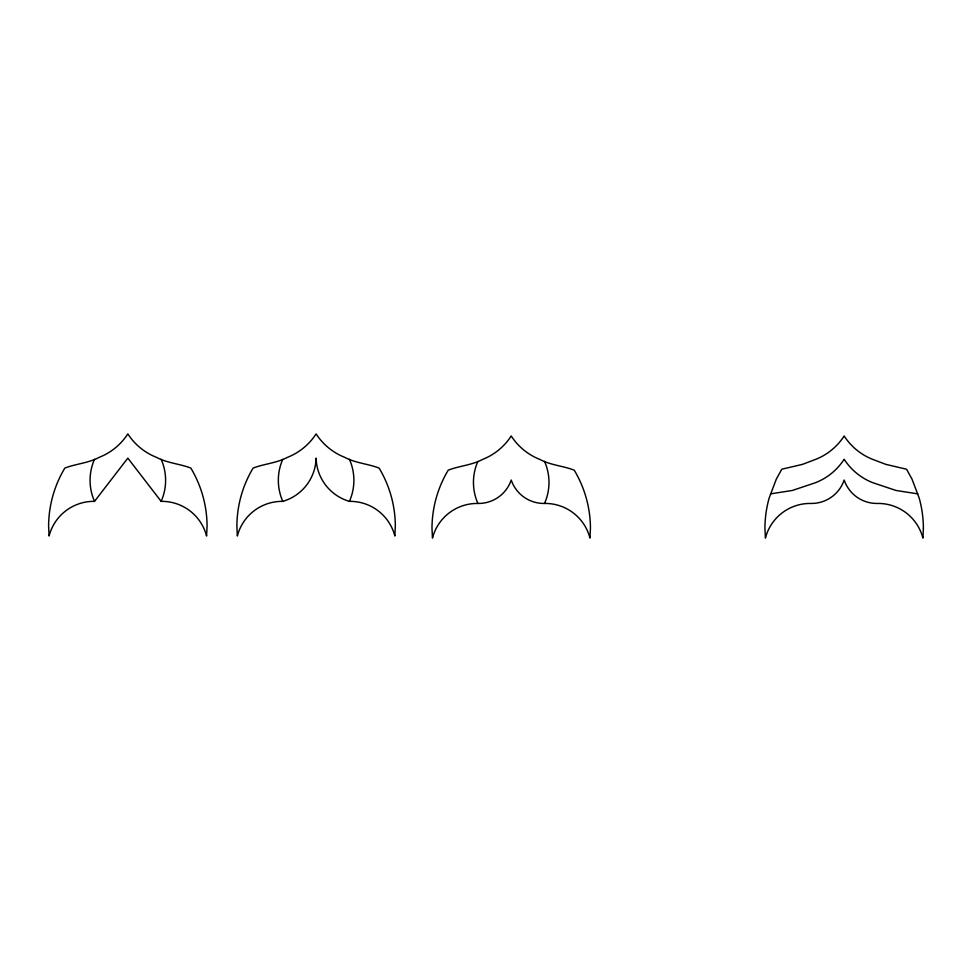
<?xml version="1.0" encoding="UTF-8"?>
<svg xmlns="http://www.w3.org/2000/svg" width="972" height="972" viewBox="0 0 972 972"><rect width="100%" height="100%" fill="white"/><g stroke="black" fill="none" stroke-linecap="round" stroke-linejoin="round"><path stroke-width="1.46" d="M94.527 501.358L127.83 458.128L161.145 501.358A46.17 46.17 0 0 1 206.586 536.034L207.072 525.974A113.931 113.931 0 0 0 190.84 468.091C180.33 463.923 167.038 463.073 156.48 457.338A60.276 60.276 0 0 1 128.486 434.885L127.83 433.889L127.186 434.885A60.276 60.276 0 0 1 99.193 457.338C88.634 463.073 75.342 463.923 64.82 468.091A113.931 113.931 0 0 0 48.6 525.974L49.086 536.034A46.17 46.17 0 0 1 94.527 501.358A51.856 51.856 0 0 1 94.527 459.282M770.529 493.873L792.326 490.459L815.52 482.707A60.276 60.276 0 0 0 843.514 460.254L844.17 459.258L844.814 460.254A60.276 60.276 0 0 0 872.807 482.707L896.002 490.459L917.811 493.873M161.145 459.282A51.856 51.856 0 0 1 161.145 501.358M282.791 501.358A46.206 46.206 0 0 0 316.107 458.128A46.206 46.206 0 0 0 349.422 501.358A46.17 46.17 0 0 1 394.863 536.034L395.337 525.974A113.931 113.931 0 0 0 379.116 468.091C368.607 463.923 355.315 463.073 344.744 457.338A60.276 60.276 0 0 1 316.763 434.885L316.107 433.889L315.45 434.885A60.276 60.276 0 0 1 287.469 457.338C276.899 463.073 263.606 463.923 253.097 468.091A113.931 113.931 0 0 0 236.876 525.974L237.35 536.034A46.17 46.17 0 0 1 282.791 501.358A51.856 51.856 0 0 1 282.791 459.282M349.422 459.282A51.856 51.856 0 0 1 349.422 501.358M477.908 503.447A34.47 34.47 0 0 0 511.223 480.034A34.47 34.47 0 0 0 544.527 503.447A46.17 46.17 0 0 1 589.968 538.111L590.454 528.051A113.931 113.931 0 0 0 574.233 470.181C563.711 466.013 550.419 465.151 539.861 459.428A60.276 60.276 0 0 1 511.88 436.963L511.223 435.966L510.567 436.963A60.276 60.276 0 0 1 482.574 459.428C472.015 465.151 458.723 466.013 448.214 470.181A113.931 113.931 0 0 0 431.981 528.051L432.467 538.111A46.17 46.17 0 0 1 477.908 503.447A51.856 51.856 0 0 1 477.908 461.372M544.527 461.372A51.856 51.856 0 0 1 544.527 503.447M923.4 528.051L922.914 538.111A46.17 46.17 0 0 0 877.473 503.447A34.47 34.47 0 0 1 844.17 480.034A34.47 34.47 0 0 1 810.855 503.447A46.17 46.17 0 0 0 765.414 538.111L764.928 528.051A113.931 113.931 0 0 1 769.156 498.029L776.336 479.099L781.78 469.233L802.459 464.373L815.52 459.428A60.276 60.276 0 0 0 843.514 436.963L844.17 435.966L844.814 436.963A60.276 60.276 0 0 0 872.807 459.428L885.881 464.373L906.548 469.233L911.991 479.099L919.172 498.029A113.931 113.931 0 0 1 923.4 528.051"/></g></svg>
